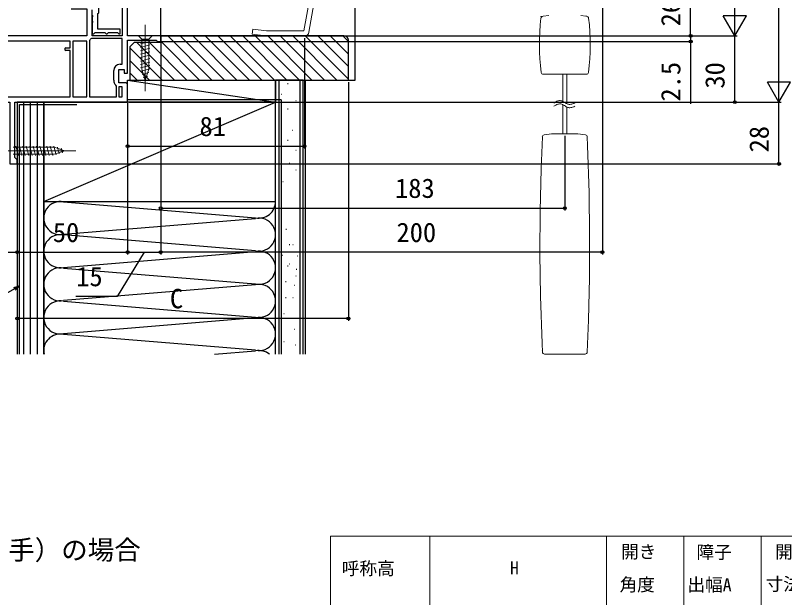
# Model space of a CAD drawing. Units: millimetres, scale not verified. Extents: x -525 to 525, y -783 to 779.
# Drawn here: x -336.7 to 11.6, y -52.2 to 211.4 of the extents above; entities that cross this region are included whole.
import ezdxf
from ezdxf.enums import TextEntityAlignment as Align

# ---------------------------------------------------------------- set-up
doc = ezdxf.new("R2010")
doc.units = ezdxf.units.MM
doc.header["$LTSCALE"] = 4
doc.layers.add('0-1_TABLE1', color=7, linetype='Continuous', lineweight=18)
doc.layers.add('0-5_YKK_13', color=4, linetype='Continuous', lineweight=18)
for name, color, linetype in [('0-2_USER1', 3, 'Continuous'), ('0-3_YKK_11', 7, 'Continuous'), ('0-4_YKK_12', 2, 'Continuous'), ('0-7_YKK_D', 6, 'Continuous'), ('0-9_YSS_K', 3, 'Continuous'), ('0-A_YSS_KE', 3, 'Continuous')]:
    doc.layers.add(name, color=color, linetype=linetype)
doc.styles.add('ＭＳ ゴシック', font='')
doc.styles.get('ＭＳ ゴシック').set_extended_font_data('MS Gothic')

msp = doc.modelspace()

# ---------------------------------------------------------------- linework, layer by layer
at = {"layer": '0-1_TABLE1'}
for p, q in [((-194.005, -24.489), (35.995, -24.489)), ((-194.005, -24.489), (-194.005, -114.489)), ((-149.005, -24.489), (-149.005, -114.489)), ((-69.005, -24.489), (-69.005, -114.489)), ((-34.005, -24.489), (-34.005, -114.489)), ((0.995, -24.489), (0.995, -114.489))]:
    msp.add_line(p, q, dxfattribs=at)
at = {"layer": '0-3_YKK_11'}
for p, q in [((-302.952, 200.415), (-303.129, 200.033)), ((-292.229, 182.026), (-292.229, 186.425))]:
    msp.add_line(p, q, dxfattribs=at)
for points in [[(-286.929, 180.926), (-289.829, 180.926), (-289.829, 186.926), (-287.429, 186.926), (-287.429, 185.326), (-285.929, 185.326), (-285.929, 200.126), (-273.02, 200.126), (-272.725, 199.876), (-272.429, 199.626), (-270.929, 199.626), (-270.929, 202.126), (-285.929, 202.126), (-285.929, 228.126), (-287.729, 228.126), (-287.729, 226.126), (-312.429, 226.126), (-312.429, 222.826)], [(-289.229, 205.126), (-299.429, 205.126), (-299.429, 212.226), (-299.029, 212.626), (-299.029, 219.33), (-293.819, 221.226), (-289.229, 221.226), (-289.229, 223.726), (-294.26, 223.726), (-296.752, 222.819), (-296.883, 222.643), (-297.399, 222.455), (-297.613, 222.505), (-301.129, 221.226), (-303.329, 221.226), (-303.329, 223.726), (-303.729, 223.726)], [(-288.329, 223.726), (-288.329, 202.126), (-301.929, 202.126), (-301.929, 213.926)], [(-311.429, 214.426), (-304.329, 214.426), (-304.329, 202.126), (-355.029, 202.126)], [(-301.929, 211.484), (-301.809, 211.301), (-301.809, 210.751), (-301.929, 210.567), (-301.929, 208.984), (-301.809, 208.801), (-301.809, 208.251), (-301.929, 208.067), (-301.929, 203.126), (-301.229, 203.126), (-300.929, 203.426), (-300.729, 203.626), (-296.129, 203.626), (-295.929, 203.426), (-295.629, 203.126), (-295.229, 203.126), (-294.929, 203.426), (-294.729, 203.626), (-290.429, 203.626), (-290.229, 203.426), (-289.929, 203.126), (-289.229, 203.126), (-289.229, 205.126)], [(-313.829, 196.726), (-311.929, 196.726), (-311.929, 199.726), (-355.529, 199.726), (-355.529, 196.726), (-353.629, 196.726)], [(-303.129, 200.033), (-303.129, 174.526), (-291.029, 174.526), (-291.029, 179.433), (-291.207, 179.816)], [(-289.329, 189.325), (-288.329, 189.325), (-288.329, 200.926), (-302.237, 200.926), (-302.618, 200.749)], [(-356.329, 174.526), (-311.929, 174.526), (-311.929, 195.526), (-313.829, 195.526)], [(-399.929, 172.126), (-339.329, 172.126), (-339.329, 144.126), (-335.929, 144.126), (-335.929, 146.026), (-336.429, 146.526), (-336.929, 147.026), (-336.929, 172.126), (-285.929, 172.126), (-285.929, 176.367), (-286.049, 176.551), (-286.049, 177.101), (-285.929, 177.284), (-285.929, 179.926)]]:
    msp.add_lwpolyline(points, dxfattribs=at)
for points in [[(-310.729, 199.726), (-310.729, 174.526), (-304.329, 174.526), (-304.329, 199.726)], [(-288.329, 174.526), (-288.329, 179.126), (-289.829, 179.126), (-289.829, 174.526)]]:
    msp.add_lwpolyline(points, close=True, dxfattribs=at)
for centre, radius, start, end in [((-304.829, 202.626), 2.9, 310.32022, 319.67978), ((-313.829, 196.126), 0.6, 89.99999, 270.00001), ((-289.329, 186.425), 2.9, 90.00001, 179.99999), ((-289.329, 182.026), 2.9, 180.00001, 229.63901), ((-286.929, 179.926), 1, 0.00001, 89.99999)]:
    msp.add_arc(centre, radius, start, end, dxfattribs=at)
at = {"layer": '0-4_YKK_12'}
msp.add_line((-270.929, 201.626), (-270.929, 234.057), dxfattribs=at)
at = {"layer": '0-5_YKK_13'}
for p, q in [((-200.829, 234.057), (-206.054, 204.426)), ((-203.833, 203.778), (-198.494, 234.057)), ((-277.928, 207.126), (-277.929, 177.126)), ((-274.829, 202.126), (-281.029, 202.126)), ((-281.029, 202.126), (-279.479, 200.576)), ((-274.829, 202.126), (-276.379, 200.576)), ((-229.554, 202.907), (-229.274, 205.189)), ((-229.554, 202.907), (-223.316, 202.141)), ((-223.072, 202.126), (-205.802, 202.126)), ((-280.029, 198.491), (-275.829, 199.616)), ((-279.479, 200.576), (-279.479, 187.042)), ((-276.379, 200.576), (-279.479, 200.576)), ((-276.379, 187.042), (-276.379, 200.576)), ((-280.029, 196.938), (-275.829, 198.063)), ((-280.029, 195.385), (-275.829, 196.51)), ((-280.029, 193.832), (-275.829, 194.957)), ((-280.029, 192.279), (-275.829, 193.404)), ((-280.029, 190.726), (-275.829, 191.851)), ((-280.029, 189.173), (-275.829, 190.298)), ((-280.029, 187.62), (-275.829, 188.745)), ((-279.77, 186.137), (-275.829, 187.193)), ((-277.929, 182.126), (-279.479, 187.042)), ((-279.318, 184.705), (-276.282, 185.518)), ((-277.929, 182.126), (-276.379, 187.042)), ((-97.632, 184.754), (-81.559, 184.754)), ((-88.824, 184.754), (-88.824, 172.433)), ((-87.024, 171.618), (-87.024, 184.754)), ((-81.559, 184.754), (-78.217, 184.754)), ((-278.867, 183.273), (-276.817, 183.822)), ((-88.824, 170.933), (-88.824, 157.834)), ((-87.024, 157.834), (-87.024, 169.916)), ((-83.125, 157.838), (-92.724, 157.838)), ((-344.329, 150.126), (-309.329, 150.126)), ((-319.245, 151.676), (-337.779, 151.676)), ((-335.352, 148.026), (-336.478, 152.226)), ((-333.8, 148.026), (-334.925, 152.226)), ((-332.247, 148.026), (-333.372, 152.226)), ((-330.694, 148.026), (-331.819, 152.226)), ((-329.141, 148.026), (-330.266, 152.226)), ((-327.588, 148.026), (-328.713, 152.226)), ((-326.035, 148.026), (-327.16, 152.226)), ((-324.482, 148.026), (-325.607, 152.226)), ((-322.929, 148.026), (-324.055, 152.226)), ((-321.376, 148.026), (-322.502, 152.226)), ((-319.823, 148.026), (-320.949, 152.226)), ((-318.34, 148.285), (-319.396, 152.226)), ((-314.329, 150.126), (-319.245, 151.676)), ((-314.329, 150.126), (-319.245, 148.576)), ((-316.908, 148.736), (-317.721, 151.772)), ((-315.476, 149.188), (-316.025, 151.237)), ((-337.779, 148.576), (-319.245, 148.576)), ((-98.1, 59.411), (-98.109, 59.628)), ((-98.09, 59.193), (-98.1, 59.411)), ((-78.767, 58.02), (-97.082, 58.02)), ((-78.767, 58.02), (-79.624, 58.02))]:
    msp.add_line(p, q, dxfattribs=at)
for points in [[(-95.14, 211.415), (-97.719, 211.053), (-98.962, 210.847)], [(-78.02, 211.041), (-78.339, 211.101), (-80.708, 211.423)], [(-206.054, 204.426), (-223.054, 204.426), (-229.274, 205.189)], [(-92.867, 171.742), (-92.543, 171.966), (-92.023, 172.28), (-91.474, 172.547), (-91.099, 172.686), (-90.816, 172.764), (-90.392, 172.83), (-89.975, 172.827), (-89.736, 172.79), (-89.327, 172.669), (-89.026, 172.54), (-88.58, 172.303), (-88.137, 172.036), (-87.686, 171.761), (-87.344, 171.566), (-86.823, 171.321), (-86.557, 171.229), (-86.286, 171.164), (-85.925, 171.124), (-85.65, 171.126), (-85.234, 171.172), (-84.817, 171.262), (-84.449, 171.373), (-83.909, 171.58), (-83.393, 171.815)], [(-92.867, 170.242), (-92.543, 170.466), (-92.023, 170.78), (-91.474, 171.047), (-91.099, 171.186), (-90.816, 171.264), (-90.392, 171.33), (-89.975, 171.327), (-89.736, 171.29), (-89.327, 171.169), (-89.026, 171.04), (-88.58, 170.803), (-88.137, 170.536), (-87.686, 170.261), (-87.344, 170.066), (-86.823, 169.821), (-86.557, 169.729), (-86.286, 169.664), (-85.925, 169.624), (-85.65, 169.626), (-85.234, 169.672), (-84.817, 169.762), (-84.449, 169.873), (-83.909, 170.08), (-83.393, 170.315)], [(-98.088, 156.358), (-98.653, 141.891), (-99.077, 122.693), (-99.165, 103.488), (-98.918, 84.286), (-98.247, 62.867), (-98.075, 58.975)], [(-77.792, 58.976), (-77.218, 73.442), (-76.782, 92.639), (-76.681, 111.844), (-76.915, 131.046), (-77.573, 152.465), (-77.743, 156.359)]]:
    msp.add_lwpolyline(points, dxfattribs=at)
for centre, radius, start, end in [((0.576, 198.254), 100.001, 173.15537, 187.25363), ((-97.719, 210.053), 1, 90.00041, 173.15459), ((-78.13, 210.053), 1, 6.84574, 89.99926), ((-176.426, 198.254), 100.001, 352.7464, 6.84459), ((-223.072, 204.126), 2, 263, 270), ((-205.802, 204.126), 2, 270, 350), ((-97.632, 185.754), 1, 187.25412, 269.99977), ((-78.217, 185.754), 1, 270.00012, 352.74599), ((-97.113, 156.313), 1, 98.95948, 177.48145), ((-89.447, 110.422), 47.526, 94.0029, 99.4228), ((-86.662, 108.78), 49.187, 80.59103, 85.82778), ((-78.736, 156.313), 1, 2.51855, 81.04052), ((-97.082, 59.02), 1, 182.55544, 270), ((-78.767, 59.02), 1, 270, 357.44456)]:
    msp.add_arc(centre, radius, start, end, dxfattribs=at)
at = {"layer": '0-7_YKK_D'}
for p, q in [((9.074, 182.626), (9.074, 509.626)), ((-70.926, 281.88), (-70.926, 103.126)), ((-30.926, 202.126), (-30.926, 228.126)), ((-10.926, 202.126), (-10.926, 220.312)), ((-10.926, 202.126), (-16.176, 211.219)), ((-5.676, 211.219), (-16.176, 211.219)), ((-10.926, 202.126), (-5.676, 211.219)), ((-270.429, 202.126), (-29.926, 202.126)), ((-270.429, 202.126), (-29.926, 202.126)), ((-270.429, 202.126), (-9.926, 202.126)), ((-270.429, 202.126), (-9.926, 202.126)), ((-30.926, 202.126), (-30.926, 204.676)), ((-30.926, 202.126), (-30.926, 199.626)), ((-10.926, 172.126), (-10.926, 202.126)), ((-270.929, 199.126), (-270.929, 103.126)), ((-270.929, 199.126), (-270.929, 103.126)), ((-270.929, 199.126), (-270.929, 123.126)), ((-270.429, 199.626), (-29.926, 199.626)), ((-205.802, 201.126), (-205.802, 151.126)), ((-30.926, 199.626), (-30.926, 171.298)), ((9.074, 172.126), (9.074, 190.312)), ((9.074, 172.126), (3.824, 181.219)), ((14.324, 181.219), (3.824, 181.219)), ((9.074, 172.126), (14.324, 181.219)), ((-185.933, 181.126), (-185.933, 73.126)), ((-285.929, 171.626), (-285.929, 103.126)), ((-285.929, 171.626), (-285.929, 103.126)), ((-285.929, 171.626), (-285.929, 151.126)), ((-285.429, 172.126), (-9.926, 172.126)), ((-285.429, 172.126), (10.074, 172.126)), ((-285.429, 172.126), (10.074, 172.126)), ((9.074, 144.126), (9.074, 172.126)), ((-87.925, 156.838), (-87.925, 123.126)), ((-285.929, 152.126), (-205.802, 152.126)), ((-335.929, 143.626), (-335.929, 103.126)), ((-335.929, 143.626), (-335.929, 103.126)), ((-335.929, 143.626), (-335.929, 73.126)), ((-335.429, 144.126), (10.074, 144.126)), ((-270.929, 124.126), (-87.925, 124.126)), ((-400.929, 104.126), (-335.929, 104.126)), ((-335.929, 104.126), (-285.929, 104.126)), ((-285.929, 104.126), (-270.929, 104.126)), ((-70.926, 104.126), (-270.929, 104.126)), ((-185.933, 74.126), (-335.929, 74.126))]:
    msp.add_line(p, q, dxfattribs=at)
for points in [[(-278.429, 104.126), (-290.612, 84.126), (-309.339, 84.126)], [(-334.933, 88.901), (-337.141, 87.626), (-377.845, 64.126), (-468.622, 64.126)], [(-337.483, 88.218), (-334.933, 88.901), (-336.799, 87.034)]]:
    msp.add_lwpolyline(points, dxfattribs=at)
for centre in [(-30.926, 202.126), (-30.926, 202.126), (-30.926, 199.626), (-10.926, 172.126), (-285.929, 152.126), (-205.802, 152.126), (9.074, 144.126), (-270.929, 124.126), (-87.925, 124.126), (-335.929, 104.126), (-335.929, 104.126), (-285.929, 104.126), (-285.929, 104.126), (-270.929, 104.126), (-270.929, 104.126), (-70.926, 104.126), (-335.929, 74.126), (-185.933, 74.126)]:
    msp.add_circle(centre, 0.637, dxfattribs=at)
at = {"layer": '0-9_YSS_K'}
for p, q in [((-267.723, 202.126), (-247.723, 182.126)), ((-262.066, 202.126), (-242.066, 182.126)), ((-256.409, 202.126), (-236.409, 182.126)), ((-250.752, 202.126), (-230.752, 182.126)), ((-245.095, 202.126), (-225.095, 182.126)), ((-239.438, 202.126), (-219.438, 182.126)), ((-233.781, 202.126), (-213.781, 182.126)), ((-228.125, 202.126), (-208.125, 182.126)), ((-222.468, 202.126), (-202.468, 182.126)), ((-216.811, 202.126), (-196.811, 182.126)), ((-211.154, 202.126), (-191.154, 182.126)), ((-205.497, 202.126), (-185.933, 182.561)), ((-199.84, 202.126), (-185.933, 188.218)), ((-194.183, 202.126), (-185.933, 193.875)), ((-188.527, 202.126), (-185.933, 199.532)), ((-281.693, 199.126), (-264.693, 182.126)), ((-276.036, 199.126), (-259.036, 182.126)), ((-270.933, 199.679), (-253.379, 182.126)), ((-284.933, 196.708), (-270.35, 182.126)), ((-284.933, 191.052), (-276.007, 182.126)), ((-284.933, 185.395), (-281.664, 182.126)), ((-217.433, 182.126), (-217.433, 57.933)), ((-207.933, 182.126), (-207.933, 57.933)), ((-205.433, 57.933), (-205.433, 182.126)), ((-213.463, 180.517), (-213.263, 180.517)), ((-216.447, 175.795), (-216.247, 175.795)), ((-332.933, 57.933), (-332.933, 172.126)), ((-329.933, 57.933), (-329.933, 172.126)), ((-326.933, 172.126), (-326.933, 57.933)), ((-323.933, 127.126), (-218.933, 172.126)), ((-323.933, 57.933), (-323.933, 172.126)), ((-209.733, 172.811), (-209.533, 172.811)), ((-213.463, 169.081), (-213.263, 169.081)), ((-216.447, 163.86), (-216.247, 163.86)), ((-211.225, 159.384), (-211.025, 159.384)), ((-213.463, 154.908), (-213.263, 154.908)), ((-209.733, 150.432), (-209.533, 150.432)), ((-216.447, 147.448), (-216.247, 147.448)), ((-212.717, 144.464), (-212.517, 144.464)), ((-335.933, 141.126), (-335.933, 96.126)), ((-209.733, 141.48), (-209.533, 141.48)), ((-215.701, 136.258), (-215.501, 136.258)), ((-323.933, 127.126), (-323.933, 57.933)), ((-314.901, 126.968), (-227.964, 119.784)), ((-218.933, 63.403), (-218.933, 127.126)), ((-314.901, 112.284), (-227.964, 119.468)), ((-227.964, 104.784), (-314.901, 111.968)), ((-214.209, 114.625), (-214.009, 114.625)), ((-212.717, 107.696), (-212.517, 107.696)), ((-211.15, 107.694), (-210.95, 107.694)), ((-314.901, 97.284), (-227.964, 104.468)), ((-215.952, 102.892), (-215.752, 102.892)), ((-208.987, 102.474), (-208.787, 102.474)), ((-213.463, 97.999), (-213.263, 97.999)), ((-212.75, 98.89), (-212.55, 98.89)), ((-314.901, 96.968), (-227.964, 89.784)), ((-209.549, 96.489), (-209.349, 96.489)), ((-214.351, 90.887), (-214.151, 90.887)), ((-209.733, 93.523), (-209.533, 93.523)), ((-227.964, 89.468), (-314.901, 82.284)), ((-210.349, 89.287), (-210.149, 89.287)), ((-214.351, 83.685), (-214.151, 83.685)), ((-211.15, 83.685), (-210.95, 83.685)), ((-314.901, 81.968), (-227.964, 74.784)), ((-227.964, 74.468), (-314.901, 67.284)), ((-215.151, 76.482), (-214.951, 76.482)), ((-227.964, 59.784), (-314.901, 66.968)), ((-210.349, 69.279), (-210.149, 69.279)), ((-215.151, 63.677), (-214.951, 63.677)), ((-246.532, 57.933), (-227.964, 59.468)), ((-210.016, 62.253), (-209.816, 62.253))]:
    msp.add_line(p, q, dxfattribs=at)
for points in [[(-185.933, 182.126), (-182.933, 182.126), (-182.933, 251.757)], [(-285.933, 182.126), (-218.933, 182.126), (-218.933, 172.126), (-308.933, 172.126)], [(-285.933, 172.126), (-285.933, 182.126), (-218.933, 172.126)], [(-323.933, 172.126), (-335.933, 172.126), (-335.933, 57.933)]]:
    msp.add_lwpolyline(points, dxfattribs=at)
for centre, start, end in [((-316.433, 119.626), 78.21647, 281.78351), ((-226.433, 127.126), 258.21646, 0), ((-226.433, 112.126), 258.21646, 101.78354), ((-316.433, 104.626), 78.21647, 281.78351), ((-226.433, 97.126), 258.21646, 101.78354), ((-316.433, 89.626), 78.21647, 281.78351), ((-226.433, 82.126), 258.21646, 101.78354), ((-316.433, 74.626), 78.21647, 281.78352), ((-226.433, 67.126), 258.21646, 101.78354), ((-316.433, 59.626), 78.21647, 193.04123), ((-226.433, 52.126), 50.74596, 101.78354)]:
    msp.add_arc(centre, 7.5, start, end, dxfattribs=at)
at = {"layer": '0-A_YSS_KE'}
for p, q in [((-218.933, 57.933), (-218.933, 182.126)), ((-216.433, 173.126), (-285.933, 173.126)), ((-216.433, 173.126), (-216.433, 57.933))]:
    msp.add_line(p, q, dxfattribs=at)
for points in [[(-187.933, 202.126), (-270.933, 202.126), (-270.933, 199.126), (-282.933, 199.126), (-284.933, 197.126), (-284.933, 182.126)], [(-284.933, 182.126), (-185.933, 182.126), (-185.933, 200.126)], [(-206.433, 57.933), (-206.433, 182.126), (-218.933, 182.126)], [(-334.933, 57.933), (-334.933, 171.126), (-308.933, 171.126)]]:
    msp.add_lwpolyline(points, dxfattribs=at)
msp.add_lwpolyline([(-218.933, 127.126), (-218.933, 172.126), (-323.933, 172.126), (-323.933, 127.126)], close=True, dxfattribs=at)
msp.add_arc((-187.933, 200.126), 2, 0.00001, 89.99999, dxfattribs=at)

# ---------------------------------------------------------------- texts
at = {"layer": '0-1_TABLE1', "style": 'ＭＳ ゴシック'}
for s, p in [('開き', (-62.482, -36.163)), ('障子', (-28.277, -36.368)), ('開口', (7.314, -36.232)), ('呼称高', (-188.959, -43.716)), ('H', (-112.732, -43.489)), ('角度', (-63.141, -51.042)), ('出幅A', (-32.391, -51.11)), ('寸法B', (3.018, -50.792))]:
    msp.add_text(s, height=5.865, dxfattribs=at).set_placement(p, align=Align.BOTTOM_LEFT)
at = {"layer": '0-2_USER1', "style": 'ＭＳ ゴシック'}
msp.add_text('●端部操作仕様（右勝手）の場合', height=8.798, dxfattribs=at).set_placement((-460, -37.7), align=Align.BOTTOM_LEFT)
at = {"layer": '0-7_YKK_D', "style": 'ＭＳ ゴシック'}
for s, p in [('26', (-32.926, 206.433)), ('2.5', (-32.926, 172.412)), ('30', (-12.926, 178.262)), ('28', (7.074, 149.364))]:
    msp.add_text(s, height=8.798, rotation=90, dxfattribs=at).set_placement(p, align=Align.BOTTOM_LEFT)
for s, p in [('81', (-253.366, 154.126)), ('183', (-164.803, 126.126)), ('50', (-319.792, 106.126)), ('200', (-164.147, 106.126)), ('15', (-309.18, 86.126)), ('C', (-266.76, 76.126))]:
    msp.add_text(s, height=8.798, dxfattribs=at).set_placement(p, align=Align.BOTTOM_LEFT)

doc.saveas('drawing.dxf')
